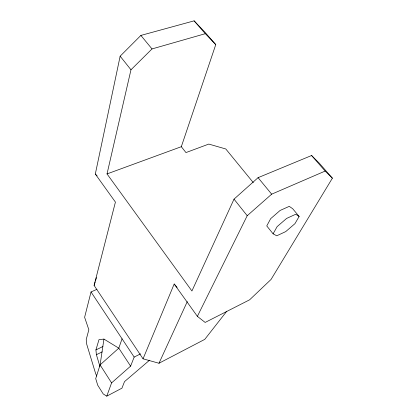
<?xml version="1.0" encoding="UTF-8"?>
<svg xmlns="http://www.w3.org/2000/svg" width="417" height="417" viewBox="0 0 417 417"><rect width="100%" height="100%" fill="white"/><g stroke="black" fill="none" stroke-linecap="round" stroke-linejoin="round"><path stroke-width="0.63" d="M99.95 366.512L96.395 354.705L95.926 349.915L98.996 339.62L103.937 339.094L100.085 364.901L95.712 378.62L97.719 385.209L103.218 393.935L106.783 396.15L121.931 388.185L124.521 381.607L149.573 360.189M143.047 358.823L94.106 285.447L115.42 202.089L95.311 174.051L120.148 56.186L140.878 35.424L194.108 20.85L204.82 32.083L215.761 44.614L181.322 146.701L107.023 173.925L191.919 290.993L234.015 199.144L258.076 177.668L311.588 155.52L319.214 163.11L332.38 178.189L271.05 279.453L249.616 299.818L205.148 322.435L197.382 316.352L174.181 284.008L143.047 358.823L158.992 363.243L204.757 339.375L226.78 311.233M107.023 173.925L130.974 69.78L152.012 48.935L205.31 33.688L215.761 44.614M96.937 289.32L91.026 291.957L84.62 317.295L88.847 329.758L86.22 339.516L86.731 344.286L95.686 373.747L96.77 376.082M94.106 285.447L95.201 281.824M95.566 280.615L96.483 277.592M122.061 338.812L118.798 348.148L100.085 364.901L111.584 382.889L106.783 396.15M111.584 382.889L130.61 366.136L134.17 357.088L140.55 353.851M158.992 363.243L187.275 301.6M197.382 316.352L247.213 215.714L271.67 194.171L325.156 171.074L332.38 178.189M273.104 233.822L277.123 226.634L286.604 218.43L295.789 214.229L299.14 216.496L294.918 223.689L285.723 231.597L276.747 235.793L273.104 233.822L266.755 225.925L270.664 218.67L280.078 210.476L289.262 206.358L292.692 208.724L299.14 216.496M96.395 354.705L102.207 351.844M95.926 349.915L102.936 346.491M103.937 339.094L118.798 348.148L130.61 366.136M95.311 174.051L97.114 175.844M174.181 284.008L177.131 287.365M194.108 20.85L205.31 33.688M311.588 155.52L325.156 171.074M140.878 35.424L152.012 48.935M258.076 177.668L271.67 194.171M253.286 182.594L225.79 148.978L208.797 144.079L185.961 152.575L181.322 146.701M120.148 56.186L130.974 69.78M234.015 199.144L247.213 215.714M91.026 291.957L134.17 357.088"/></g></svg>
